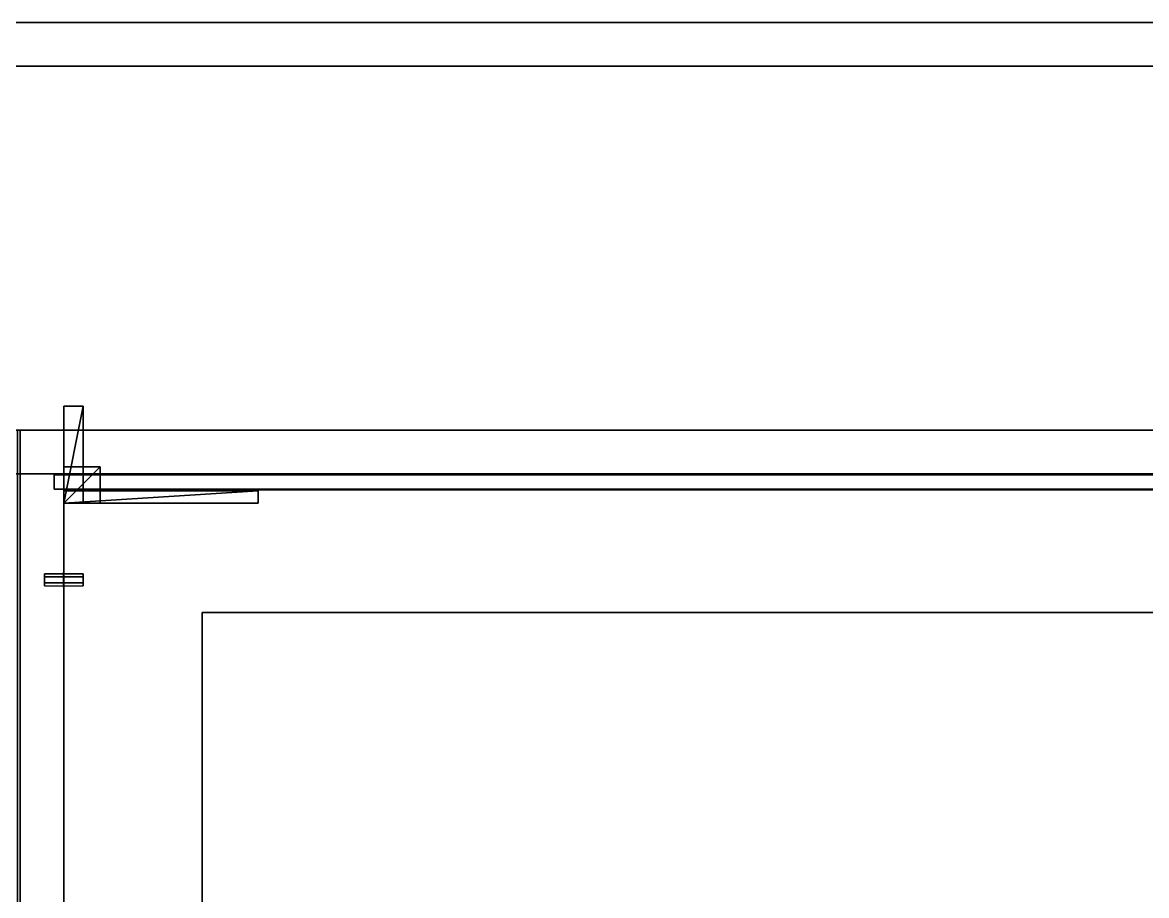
# Model space of a CAD drawing. Extents: x 0 to 7800, y -5130 to 1.
# Drawn here: x 3181.7 to 3644.5, y -395.7 to -36 of the extents above; entities that cross this region are included whole.
import ezdxf

# ---------------------------------------------------------------- set-up
doc = ezdxf.new("R2010")
doc.units = 0
for name, color, linetype in [('LAYER0', 7, 'CONTINUOUS'), ('LAYER11', 2, 'CONTINUOUS'), ('LAYER12', 7, 'CONTINUOUS'), ('LAYER13', 253, 'CONTINUOUS'), ('LAYER133', 7, 'CONTINUOUS'), ('LAYER135', 2, 'CONTINUOUS'), ('LAYER136', 7, 'CONTINUOUS'), ('LAYER137', 253, 'CONTINUOUS'), ('LAYER138', 253, 'CONTINUOUS'), ('LAYER139', 253, 'CONTINUOUS'), ('LAYER14', 253, 'CONTINUOUS'), ('LAYER140', 253, 'CONTINUOUS'), ('LAYER141', 253, 'CONTINUOUS'), ('LAYER142', 253, 'CONTINUOUS'), ('LAYER15', 253, 'CONTINUOUS'), ('LAYER151', 7, 'CONTINUOUS'), ('LAYER152', 7, 'CONTINUOUS'), ('LAYER153', 7, 'CONTINUOUS'), ('LAYER154', 7, 'CONTINUOUS'), ('LAYER155', 7, 'CONTINUOUS'), ('LAYER157', 254, 'CONTINUOUS'), ('LAYER16', 253, 'CONTINUOUS'), ('LAYER160', 7, 'CONTINUOUS'), ('LAYER162', 254, 'CONTINUOUS'), ('LAYER17', 253, 'CONTINUOUS'), ('LAYER18', 253, 'CONTINUOUS'), ('LAYER2', 7, 'CONTINUOUS'), ('LAYER245', 253, 'CONTINUOUS'), ('LAYER246', 253, 'CONTINUOUS'), ('LAYER27', 7, 'CONTINUOUS'), ('LAYER283', 35, 'CONTINUOUS'), ('LAYER284', 7, 'CONTINUOUS'), ('LAYER287', 35, 'CONTINUOUS'), ('LAYER29', 7, 'CONTINUOUS'), ('LAYER4', 2, 'CONTINUOUS'), ('LAYER674', 253, 'CONTINUOUS'), ('LAYER675', 253, 'CONTINUOUS'), ('LAYER676', 253, 'CONTINUOUS'), ('LAYER9', 7, 'CONTINUOUS')]:
    doc.layers.add(name, color=color, linetype=linetype)

msp = doc.modelspace()

# ---------------------------------------------------------------- linework, layer by layer
at = {"layer": 'LAYER0'}
for points, invisible_edges in [([(4030.693, -54.002, -5), (1025.693, -1555.002, -5), (1025.693, -54.002, -5), (4030.693, -54.002, -5)], 1), ([(1025.693, -1555.002, -5), (4030.693, -54.002, -5), (1412.693, -4773.002, -5), (1025.693, -1555.002, -5)], 7), ([(1025.693, -54.002), (4030.693, -54.002, -5), (1025.693, -54.002, -5), (1025.693, -54.002)], 1), ([(4030.693, -54.002, -5), (1025.693, -54.002), (4030.693, -54.002), (4030.693, -54.002, -5)], 1), ([(1025.693, -54.002), (1412.693, -4773.002), (4030.693, -54.002), (1025.693, -54.002)], 3), ([(1412.693, -4773.002, -5), (4030.693, -54.002, -5), (1412.693, -5130.002, -5), (1412.693, -4773.002, -5)], 3), ([(1412.693, -5130.002, -5), (4030.693, -54.002, -5), (2602.693, -4730.002, -5), (1412.693, -5130.002, -5)], 7), ([(4030.693, -54.002), (1412.693, -4773.002), (2602.693, -4730.002), (4030.693, -54.002)], 7), ([(2602.693, -4730.002, -5), (4030.693, -54.002, -5), (4030.693, -289.002, -5), (2602.693, -4730.002, -5)], 5), ([(4030.693, -54.002), (2602.693, -4730.002), (4030.693, -289.002), (4030.693, -54.002)], 3), ([(2602.693, -4730.002, -5), (4030.693, -289.002, -5), (4825.692, -4730.002, -5), (2602.693, -4730.002, -5)], 3), ([(4825.692, -4730.002), (4030.693, -289.002), (2602.693, -4730.002), (4825.692, -4730.002)], 3)]:
    msp.add_3dface(points, dxfattribs=dict(at, invisible_edges=invisible_edges))
at = {"layer": 'LAYER11'}
for points in [[(3278.695, -234, 850.5), (3278.695, -229, 850.5), (3198.695, -234, 850.5), (3278.695, -234, 850.5)], [(3198.695, -234, 850.5), (3278.695, -229, 850.5), (3198.695, -229, 850.5), (3198.695, -234, 850.5)], [(3198.695, -234, 850.5), (3198.695, -229, 850.5), (3198.695, -234, 827.5), (3198.695, -234, 850.5)], [(3198.695, -234, 827.5), (3198.695, -229, 850.5), (3198.695, -229, 827.5), (3198.695, -234, 827.5)], [(3278.695, -234, 827.5), (3198.695, -234, 827.5), (3278.695, -229, 827.5), (3278.695, -234, 827.5)], [(3278.695, -229, 827.5), (3198.695, -234, 827.5), (3198.695, -229, 827.5), (3278.695, -229, 827.5)], [(3278.695, -229, 827.5), (3198.695, -229, 827.5), (3278.695, -229, 850.5), (3278.695, -229, 827.5)], [(3278.695, -229, 850.5), (3198.695, -229, 827.5), (3198.695, -229, 850.5), (3278.695, -229, 850.5)], [(3278.695, -234, 827.5), (3278.695, -229, 827.5), (3278.695, -234, 850.5), (3278.695, -234, 827.5)], [(3278.695, -234, 850.5), (3278.695, -229, 827.5), (3278.695, -229, 850.5), (3278.695, -234, 850.5)], [(3278.695, -234, 850.5), (3198.695, -234, 850.5), (3278.695, -234, 827.5), (3278.695, -234, 850.5)], [(3278.695, -234, 827.5), (3198.695, -234, 850.5), (3198.695, -234, 827.5), (3278.695, -234, 827.5)]]:
    msp.add_3dface(points, dxfattribs=at)
at = {"layer": 'LAYER12', "invisible_edges": 1}
for points in [[(3198.695, -229, 850.5), (3278.695, -234, 850.5), (3278.695, -229, 850.5), (3198.695, -229, 850.5)], [(3278.695, -234, 850.5), (3198.695, -229, 850.5), (3198.695, -234, 850.5), (3278.695, -234, 850.5)], [(3198.695, -234, 827.5), (3278.695, -229, 827.5), (3278.695, -234, 827.5), (3198.695, -234, 827.5)], [(3278.695, -229, 827.5), (3198.695, -234, 827.5), (3198.695, -229, 827.5), (3278.695, -229, 827.5)], [(3198.695, -229, 850.5), (3198.695, -234, 827.5), (3198.695, -234, 850.5), (3198.695, -229, 850.5)], [(3198.695, -234, 827.5), (3198.695, -229, 850.5), (3198.695, -229, 827.5), (3198.695, -234, 827.5)], [(3278.695, -229, 827.5), (3198.695, -229, 850.5), (3278.695, -229, 850.5), (3278.695, -229, 827.5)], [(3198.695, -229, 850.5), (3278.695, -229, 827.5), (3198.695, -229, 827.5), (3198.695, -229, 850.5)], [(3278.695, -229, 827.5), (3278.695, -234, 850.5), (3278.695, -234, 827.5), (3278.695, -229, 827.5)], [(3278.695, -234, 850.5), (3278.695, -229, 827.5), (3278.695, -229, 850.5), (3278.695, -234, 850.5)], [(3198.695, -234, 827.5), (3278.695, -234, 850.5), (3198.695, -234, 850.5), (3198.695, -234, 827.5)], [(3278.695, -234, 850.5), (3198.695, -234, 827.5), (3278.695, -234, 827.5), (3278.695, -234, 850.5)]]:
    msp.add_3dface(points, dxfattribs=at)
at = {"layer": 'LAYER13'}
for points in [[(3213.695, -234, 850.5), (3213.695, -219, 850.5), (3198.695, -234, 850.5), (3213.695, -234, 850.5)], [(3198.695, -234, 850.5), (3213.695, -219, 850.5), (3198.695, -219, 850.5), (3198.695, -234, 850.5)], [(3198.695, -234, 850.5), (3198.695, -219, 850.5), (3198.695, -234, 835.5), (3198.695, -234, 850.5)], [(3198.695, -234, 835.5), (3198.695, -219, 850.5), (3198.695, -219, 835.5), (3198.695, -234, 835.5)], [(3213.695, -234, 835.5), (3198.695, -234, 835.5), (3213.695, -219, 835.5), (3213.695, -234, 835.5)], [(3213.695, -219, 835.5), (3198.695, -234, 835.5), (3198.695, -219, 835.5), (3213.695, -219, 835.5)], [(3213.695, -219, 835.5), (3198.695, -219, 835.5), (3213.695, -219, 850.5), (3213.695, -219, 835.5)], [(3213.695, -219, 850.5), (3198.695, -219, 835.5), (3198.695, -219, 850.5), (3213.695, -219, 850.5)], [(3213.695, -234, 835.5), (3213.695, -219, 835.5), (3213.695, -234, 850.5), (3213.695, -234, 835.5)], [(3213.695, -234, 850.5), (3213.695, -219, 835.5), (3213.695, -219, 850.5), (3213.695, -234, 850.5)], [(3213.695, -234, 850.5), (3198.695, -234, 850.5), (3213.695, -234, 835.5), (3213.695, -234, 850.5)], [(3213.695, -234, 835.5), (3198.695, -234, 850.5), (3198.695, -234, 835.5), (3213.695, -234, 835.5)]]:
    msp.add_3dface(points, dxfattribs=at)
at = {"layer": 'LAYER133', "invisible_edges": 1}
for points in [[(3180.695, -204, 1568), (3198.695, -584, 1568), (3180.695, -584, 1568), (3180.695, -204, 1568)], [(3198.695, -584, 1568), (3180.695, -204, 1568), (3198.695, -204, 1568), (3198.695, -584, 1568)], [(3198.695, -204, 2380), (3180.695, -584, 2380), (3198.695, -584, 2380), (3198.695, -204, 2380)], [(3180.695, -584, 2380), (3198.695, -204, 2380), (3180.695, -204, 2380), (3180.695, -584, 2380)], [(3180.695, -204, 1568), (3198.695, -204, 2380), (3198.695, -204, 1568), (3180.695, -204, 1568)], [(3198.695, -204, 2380), (3180.695, -204, 1568), (3180.695, -204, 2380), (3198.695, -204, 2380)], [(3198.695, -204, 2380), (3198.695, -584, 1568), (3198.695, -204, 1568), (3198.695, -204, 2380)], [(3198.695, -584, 1568), (3198.695, -204, 2380), (3198.695, -584, 2380), (3198.695, -584, 1568)]]:
    msp.add_3dface(points, dxfattribs=at)
at = {"layer": 'LAYER135'}
for points in [[(3278.695, -234, 2349.5), (3278.695, -229, 2349.5), (3198.695, -234, 2349.5), (3278.695, -234, 2349.5)], [(3198.695, -234, 2349.5), (3278.695, -229, 2349.5), (3198.695, -229, 2349.5), (3198.695, -234, 2349.5)], [(3198.695, -234, 2349.5), (3198.695, -229, 2349.5), (3198.695, -234, 2326.5), (3198.695, -234, 2349.5)], [(3198.695, -234, 2326.5), (3198.695, -229, 2349.5), (3198.695, -229, 2326.5), (3198.695, -234, 2326.5)], [(3278.695, -234, 2326.5), (3198.695, -234, 2326.5), (3278.695, -229, 2326.5), (3278.695, -234, 2326.5)], [(3278.695, -229, 2326.5), (3198.695, -234, 2326.5), (3198.695, -229, 2326.5), (3278.695, -229, 2326.5)], [(3278.695, -229, 2326.5), (3198.695, -229, 2326.5), (3278.695, -229, 2349.5), (3278.695, -229, 2326.5)], [(3278.695, -229, 2349.5), (3198.695, -229, 2326.5), (3198.695, -229, 2349.5), (3278.695, -229, 2349.5)], [(3278.695, -234, 2326.5), (3278.695, -229, 2326.5), (3278.695, -234, 2349.5), (3278.695, -234, 2326.5)], [(3278.695, -234, 2349.5), (3278.695, -229, 2326.5), (3278.695, -229, 2349.5), (3278.695, -234, 2349.5)], [(3278.695, -234, 2349.5), (3198.695, -234, 2349.5), (3278.695, -234, 2326.5), (3278.695, -234, 2349.5)], [(3278.695, -234, 2326.5), (3198.695, -234, 2349.5), (3198.695, -234, 2326.5), (3278.695, -234, 2326.5)]]:
    msp.add_3dface(points, dxfattribs=at)
at = {"layer": 'LAYER136', "invisible_edges": 1}
for points in [[(3198.695, -229, 2349.5), (3278.695, -234, 2349.5), (3278.695, -229, 2349.5), (3198.695, -229, 2349.5)], [(3278.695, -234, 2349.5), (3198.695, -229, 2349.5), (3198.695, -234, 2349.5), (3278.695, -234, 2349.5)], [(3198.695, -234, 2326.5), (3278.695, -229, 2326.5), (3278.695, -234, 2326.5), (3198.695, -234, 2326.5)], [(3278.695, -229, 2326.5), (3198.695, -234, 2326.5), (3198.695, -229, 2326.5), (3278.695, -229, 2326.5)], [(3198.695, -229, 2349.5), (3198.695, -234, 2326.5), (3198.695, -234, 2349.5), (3198.695, -229, 2349.5)], [(3198.695, -234, 2326.5), (3198.695, -229, 2349.5), (3198.695, -229, 2326.5), (3198.695, -234, 2326.5)], [(3278.695, -229, 2326.5), (3198.695, -229, 2349.5), (3278.695, -229, 2349.5), (3278.695, -229, 2326.5)], [(3198.695, -229, 2349.5), (3278.695, -229, 2326.5), (3198.695, -229, 2326.5), (3198.695, -229, 2349.5)], [(3278.695, -229, 2326.5), (3278.695, -234, 2349.5), (3278.695, -234, 2326.5), (3278.695, -229, 2326.5)], [(3278.695, -234, 2349.5), (3278.695, -229, 2326.5), (3278.695, -229, 2349.5), (3278.695, -234, 2349.5)], [(3198.695, -234, 2326.5), (3278.695, -234, 2349.5), (3198.695, -234, 2349.5), (3198.695, -234, 2326.5)], [(3278.695, -234, 2349.5), (3198.695, -234, 2326.5), (3278.695, -234, 2326.5), (3278.695, -234, 2349.5)]]:
    msp.add_3dface(points, dxfattribs=at)
at = {"layer": 'LAYER137'}
for points in [[(3213.695, -234, 2349.5), (3213.695, -219, 2349.5), (3198.695, -234, 2349.5), (3213.695, -234, 2349.5)], [(3198.695, -234, 2349.5), (3213.695, -219, 2349.5), (3198.695, -219, 2349.5), (3198.695, -234, 2349.5)], [(3198.695, -234, 2349.5), (3198.695, -219, 2349.5), (3198.695, -234, 2334.5), (3198.695, -234, 2349.5)], [(3198.695, -234, 2334.5), (3198.695, -219, 2349.5), (3198.695, -219, 2334.5), (3198.695, -234, 2334.5)], [(3213.695, -234, 2334.5), (3198.695, -234, 2334.5), (3213.695, -219, 2334.5), (3213.695, -234, 2334.5)], [(3213.695, -219, 2334.5), (3198.695, -234, 2334.5), (3198.695, -219, 2334.5), (3213.695, -219, 2334.5)], [(3213.695, -219, 2334.5), (3198.695, -219, 2334.5), (3213.695, -219, 2349.5), (3213.695, -219, 2334.5)], [(3213.695, -219, 2349.5), (3198.695, -219, 2334.5), (3198.695, -219, 2349.5), (3213.695, -219, 2349.5)], [(3213.695, -234, 2334.5), (3213.695, -219, 2334.5), (3213.695, -234, 2349.5), (3213.695, -234, 2334.5)], [(3213.695, -234, 2349.5), (3213.695, -219, 2334.5), (3213.695, -219, 2349.5), (3213.695, -234, 2349.5)], [(3213.695, -234, 2349.5), (3198.695, -234, 2349.5), (3213.695, -234, 2334.5), (3213.695, -234, 2349.5)], [(3213.695, -234, 2334.5), (3198.695, -234, 2349.5), (3198.695, -234, 2334.5), (3213.695, -234, 2334.5)]]:
    msp.add_3dface(points, dxfattribs=at)
at = {"layer": 'LAYER138'}
for points in [[(3213.695, -234, 2349.5), (3213.695, -219, 2349.5), (3198.695, -234, 2349.5), (3213.695, -234, 2349.5)], [(3198.695, -234, 2349.5), (3213.695, -219, 2349.5), (3198.695, -219, 2349.5), (3198.695, -234, 2349.5)], [(3198.695, -234, 2349.5), (3198.695, -219, 2349.5), (3198.695, -234, 2334.5), (3198.695, -234, 2349.5)], [(3198.695, -234, 2334.5), (3198.695, -219, 2349.5), (3198.695, -219, 2334.5), (3198.695, -234, 2334.5)], [(3213.695, -234, 2334.5), (3198.695, -234, 2334.5), (3213.695, -219, 2334.5), (3213.695, -234, 2334.5)], [(3213.695, -219, 2334.5), (3198.695, -234, 2334.5), (3198.695, -219, 2334.5), (3213.695, -219, 2334.5)], [(3213.695, -219, 2334.5), (3198.695, -219, 2334.5), (3213.695, -219, 2349.5), (3213.695, -219, 2334.5)], [(3213.695, -219, 2349.5), (3198.695, -219, 2334.5), (3198.695, -219, 2349.5), (3213.695, -219, 2349.5)], [(3213.695, -234, 2334.5), (3213.695, -219, 2334.5), (3213.695, -234, 2349.5), (3213.695, -234, 2334.5)], [(3213.695, -234, 2349.5), (3213.695, -219, 2334.5), (3213.695, -219, 2349.5), (3213.695, -234, 2349.5)], [(3213.695, -234, 2349.5), (3198.695, -234, 2349.5), (3213.695, -234, 2334.5), (3213.695, -234, 2349.5)], [(3213.695, -234, 2334.5), (3198.695, -234, 2349.5), (3198.695, -234, 2334.5), (3213.695, -234, 2334.5)]]:
    msp.add_3dface(points, dxfattribs=at)
at = {"layer": 'LAYER139'}
for points in [[(3213.695, -234, 2349.5), (3213.695, -219, 2349.5), (3198.695, -234, 2349.5), (3213.695, -234, 2349.5)], [(3198.695, -234, 2349.5), (3213.695, -219, 2349.5), (3198.695, -219, 2349.5), (3198.695, -234, 2349.5)], [(3198.695, -234, 2349.5), (3198.695, -219, 2349.5), (3198.695, -234, 2334.5), (3198.695, -234, 2349.5)], [(3198.695, -234, 2334.5), (3198.695, -219, 2349.5), (3198.695, -219, 2334.5), (3198.695, -234, 2334.5)], [(3213.695, -234, 2334.5), (3198.695, -234, 2334.5), (3213.695, -219, 2334.5), (3213.695, -234, 2334.5)], [(3213.695, -219, 2334.5), (3198.695, -234, 2334.5), (3198.695, -219, 2334.5), (3213.695, -219, 2334.5)], [(3213.695, -219, 2334.5), (3198.695, -219, 2334.5), (3213.695, -219, 2349.5), (3213.695, -219, 2334.5)], [(3213.695, -219, 2349.5), (3198.695, -219, 2334.5), (3198.695, -219, 2349.5), (3213.695, -219, 2349.5)], [(3213.695, -234, 2334.5), (3213.695, -219, 2334.5), (3213.695, -234, 2349.5), (3213.695, -234, 2334.5)], [(3213.695, -234, 2349.5), (3213.695, -219, 2334.5), (3213.695, -219, 2349.5), (3213.695, -234, 2349.5)], [(3213.695, -234, 2349.5), (3198.695, -234, 2349.5), (3213.695, -234, 2334.5), (3213.695, -234, 2349.5)], [(3213.695, -234, 2334.5), (3198.695, -234, 2349.5), (3198.695, -234, 2334.5), (3213.695, -234, 2334.5)]]:
    msp.add_3dface(points, dxfattribs=at)
at = {"layer": 'LAYER14'}
for points in [[(3213.695, -234, 850.5), (3213.695, -219, 850.5), (3198.695, -234, 850.5), (3213.695, -234, 850.5)], [(3198.695, -234, 850.5), (3213.695, -219, 850.5), (3198.695, -219, 850.5), (3198.695, -234, 850.5)], [(3198.695, -234, 850.5), (3198.695, -219, 850.5), (3198.695, -234, 835.5), (3198.695, -234, 850.5)], [(3198.695, -234, 835.5), (3198.695, -219, 850.5), (3198.695, -219, 835.5), (3198.695, -234, 835.5)], [(3213.695, -234, 835.5), (3198.695, -234, 835.5), (3213.695, -219, 835.5), (3213.695, -234, 835.5)], [(3213.695, -219, 835.5), (3198.695, -234, 835.5), (3198.695, -219, 835.5), (3213.695, -219, 835.5)], [(3213.695, -219, 835.5), (3198.695, -219, 835.5), (3213.695, -219, 850.5), (3213.695, -219, 835.5)], [(3213.695, -219, 850.5), (3198.695, -219, 835.5), (3198.695, -219, 850.5), (3213.695, -219, 850.5)], [(3213.695, -234, 835.5), (3213.695, -219, 835.5), (3213.695, -234, 850.5), (3213.695, -234, 835.5)], [(3213.695, -234, 850.5), (3213.695, -219, 835.5), (3213.695, -219, 850.5), (3213.695, -234, 850.5)], [(3213.695, -234, 850.5), (3198.695, -234, 850.5), (3213.695, -234, 835.5), (3213.695, -234, 850.5)], [(3213.695, -234, 835.5), (3198.695, -234, 850.5), (3198.695, -234, 835.5), (3213.695, -234, 835.5)]]:
    msp.add_3dface(points, dxfattribs=at)
at = {"layer": 'LAYER140'}
for points in [[(3213.695, -234, 2349.5), (3213.695, -219, 2349.5), (3198.695, -234, 2349.5), (3213.695, -234, 2349.5)], [(3198.695, -234, 2349.5), (3213.695, -219, 2349.5), (3198.695, -219, 2349.5), (3198.695, -234, 2349.5)], [(3198.695, -234, 2349.5), (3198.695, -219, 2349.5), (3198.695, -234, 2334.5), (3198.695, -234, 2349.5)], [(3198.695, -234, 2334.5), (3198.695, -219, 2349.5), (3198.695, -219, 2334.5), (3198.695, -234, 2334.5)], [(3213.695, -234, 2334.5), (3198.695, -234, 2334.5), (3213.695, -219, 2334.5), (3213.695, -234, 2334.5)], [(3213.695, -219, 2334.5), (3198.695, -234, 2334.5), (3198.695, -219, 2334.5), (3213.695, -219, 2334.5)], [(3213.695, -219, 2334.5), (3198.695, -219, 2334.5), (3213.695, -219, 2349.5), (3213.695, -219, 2334.5)], [(3213.695, -219, 2349.5), (3198.695, -219, 2334.5), (3198.695, -219, 2349.5), (3213.695, -219, 2349.5)], [(3213.695, -234, 2334.5), (3213.695, -219, 2334.5), (3213.695, -234, 2349.5), (3213.695, -234, 2334.5)], [(3213.695, -234, 2349.5), (3213.695, -219, 2334.5), (3213.695, -219, 2349.5), (3213.695, -234, 2349.5)], [(3213.695, -234, 2349.5), (3198.695, -234, 2349.5), (3213.695, -234, 2334.5), (3213.695, -234, 2349.5)], [(3213.695, -234, 2334.5), (3198.695, -234, 2349.5), (3198.695, -234, 2334.5), (3213.695, -234, 2334.5)]]:
    msp.add_3dface(points, dxfattribs=at)
at = {"layer": 'LAYER141'}
for points in [[(3206.695, -234, 2349.5), (3206.695, -194, 2349.5), (3198.695, -234, 2349.5), (3206.695, -234, 2349.5)], [(3198.695, -234, 2349.5), (3206.695, -194, 2349.5), (3198.695, -194, 2349.5), (3198.695, -234, 2349.5)], [(3198.695, -234, 2349.5), (3198.695, -194, 2349.5), (3198.695, -234, 2341.5), (3198.695, -234, 2349.5)], [(3198.695, -234, 2341.5), (3198.695, -194, 2349.5), (3198.695, -194, 2341.5), (3198.695, -234, 2341.5)], [(3206.695, -234, 2341.5), (3198.695, -234, 2341.5), (3206.695, -194, 2341.5), (3206.695, -234, 2341.5)], [(3206.695, -194, 2341.5), (3198.695, -234, 2341.5), (3198.695, -194, 2341.5), (3206.695, -194, 2341.5)], [(3206.695, -194, 2341.5), (3198.695, -194, 2341.5), (3206.695, -194, 2349.5), (3206.695, -194, 2341.5)], [(3206.695, -194, 2349.5), (3198.695, -194, 2341.5), (3198.695, -194, 2349.5), (3206.695, -194, 2349.5)], [(3206.695, -234, 2341.5), (3206.695, -194, 2341.5), (3206.695, -234, 2349.5), (3206.695, -234, 2341.5)], [(3206.695, -234, 2349.5), (3206.695, -194, 2341.5), (3206.695, -194, 2349.5), (3206.695, -234, 2349.5)], [(3206.695, -234, 2349.5), (3198.695, -234, 2349.5), (3206.695, -234, 2341.5), (3206.695, -234, 2349.5)], [(3206.695, -234, 2341.5), (3198.695, -234, 2349.5), (3198.695, -234, 2341.5), (3206.695, -234, 2341.5)]]:
    msp.add_3dface(points, dxfattribs=at)
at = {"layer": 'LAYER142'}
for points in [[(3278.695, -234, 2349.5), (3278.695, -229, 2349.5), (3198.695, -234, 2349.5), (3278.695, -234, 2349.5)], [(3198.695, -234, 2349.5), (3278.695, -229, 2349.5), (3198.695, -229, 2349.5), (3198.695, -234, 2349.5)], [(3198.695, -234, 2349.5), (3198.695, -229, 2349.5), (3198.695, -234, 2333.5), (3198.695, -234, 2349.5)], [(3198.695, -234, 2333.5), (3198.695, -229, 2349.5), (3198.695, -229, 2333.5), (3198.695, -234, 2333.5)], [(3278.695, -234, 2333.5), (3198.695, -234, 2333.5), (3278.695, -229, 2333.5), (3278.695, -234, 2333.5)], [(3278.695, -229, 2333.5), (3198.695, -234, 2333.5), (3198.695, -229, 2333.5), (3278.695, -229, 2333.5)], [(3278.695, -229, 2333.5), (3198.695, -229, 2333.5), (3278.695, -229, 2349.5), (3278.695, -229, 2333.5)], [(3278.695, -229, 2349.5), (3198.695, -229, 2333.5), (3198.695, -229, 2349.5), (3278.695, -229, 2349.5)], [(3278.695, -234, 2333.5), (3278.695, -229, 2333.5), (3278.695, -234, 2349.5), (3278.695, -234, 2333.5)], [(3278.695, -234, 2349.5), (3278.695, -229, 2333.5), (3278.695, -229, 2349.5), (3278.695, -234, 2349.5)], [(3278.695, -234, 2349.5), (3198.695, -234, 2349.5), (3278.695, -234, 2333.5), (3278.695, -234, 2349.5)], [(3278.695, -234, 2333.5), (3198.695, -234, 2349.5), (3198.695, -234, 2333.5), (3278.695, -234, 2333.5)]]:
    msp.add_3dface(points, dxfattribs=at)
at = {"layer": 'LAYER15'}
for points in [[(3213.695, -234, 850.5), (3213.695, -219, 850.5), (3198.695, -234, 850.5), (3213.695, -234, 850.5)], [(3198.695, -234, 850.5), (3213.695, -219, 850.5), (3198.695, -219, 850.5), (3198.695, -234, 850.5)], [(3198.695, -234, 850.5), (3198.695, -219, 850.5), (3198.695, -234, 835.5), (3198.695, -234, 850.5)], [(3198.695, -234, 835.5), (3198.695, -219, 850.5), (3198.695, -219, 835.5), (3198.695, -234, 835.5)], [(3213.695, -234, 835.5), (3198.695, -234, 835.5), (3213.695, -219, 835.5), (3213.695, -234, 835.5)], [(3213.695, -219, 835.5), (3198.695, -234, 835.5), (3198.695, -219, 835.5), (3213.695, -219, 835.5)], [(3213.695, -219, 835.5), (3198.695, -219, 835.5), (3213.695, -219, 850.5), (3213.695, -219, 835.5)], [(3213.695, -219, 850.5), (3198.695, -219, 835.5), (3198.695, -219, 850.5), (3213.695, -219, 850.5)], [(3213.695, -234, 835.5), (3213.695, -219, 835.5), (3213.695, -234, 850.5), (3213.695, -234, 835.5)], [(3213.695, -234, 850.5), (3213.695, -219, 835.5), (3213.695, -219, 850.5), (3213.695, -234, 850.5)], [(3213.695, -234, 850.5), (3198.695, -234, 850.5), (3213.695, -234, 835.5), (3213.695, -234, 850.5)], [(3213.695, -234, 835.5), (3198.695, -234, 850.5), (3198.695, -234, 835.5), (3213.695, -234, 835.5)]]:
    msp.add_3dface(points, dxfattribs=at)
at = {"layer": 'LAYER151', "invisible_edges": 1}
for points in [[(3862.695, -204, 1569), (3198.695, -584, 1569), (3198.695, -204, 1569), (3862.695, -204, 1569)], [(3198.695, -584, 1569), (3862.695, -204, 1569), (3862.695, -584, 1569), (3198.695, -584, 1569)], [(3198.695, -204, 1587), (3198.695, -584, 1569), (3198.695, -584, 1587), (3198.695, -204, 1587)], [(3198.695, -584, 1569), (3198.695, -204, 1587), (3198.695, -204, 1569), (3198.695, -584, 1569)], [(3198.695, -204, 1587), (3862.695, -204, 1569), (3198.695, -204, 1569), (3198.695, -204, 1587)], [(3862.695, -204, 1569), (3198.695, -204, 1587), (3862.695, -204, 1587), (3862.695, -204, 1569)], [(3862.695, -584, 1587), (3198.695, -204, 1587), (3198.695, -584, 1587), (3862.695, -584, 1587)], [(3198.695, -204, 1587), (3862.695, -584, 1587), (3862.695, -204, 1587), (3198.695, -204, 1587)]]:
    msp.add_3dface(points, dxfattribs=at)
at = {"layer": 'LAYER152', "invisible_edges": 1}
for points in [[(3198.695, -204, 2379), (3862.695, -584, 2379), (3862.695, -204, 2379), (3198.695, -204, 2379)], [(3862.695, -584, 2379), (3198.695, -204, 2379), (3198.695, -584, 2379), (3862.695, -584, 2379)], [(3198.695, -204, 2379), (3198.695, -584, 2361), (3198.695, -584, 2379), (3198.695, -204, 2379)], [(3198.695, -584, 2361), (3198.695, -204, 2379), (3198.695, -204, 2361), (3198.695, -584, 2361)], [(3862.695, -204, 2361), (3198.695, -204, 2379), (3862.695, -204, 2379), (3862.695, -204, 2361)], [(3198.695, -204, 2379), (3862.695, -204, 2361), (3198.695, -204, 2361), (3198.695, -204, 2379)], [(3198.695, -584, 2361), (3862.695, -204, 2361), (3862.695, -584, 2361), (3198.695, -584, 2361)], [(3862.695, -204, 2361), (3198.695, -584, 2361), (3198.695, -204, 2361), (3862.695, -204, 2361)]]:
    msp.add_3dface(points, dxfattribs=at)
at = {"layer": 'LAYER153', "invisible_edges": 1}
for points in [[(3194.695, -222.3, 1583), (3866.695, -228.3, 1583), (3194.695, -228.3, 1583), (3194.695, -222.3, 1583)], [(3866.695, -228.3, 1583), (3194.695, -222.3, 1583), (3866.695, -222.3, 1583), (3866.695, -228.3, 1583)], [(3194.695, -228.3, 2365), (3194.695, -222.3, 1583), (3194.695, -228.3, 1583), (3194.695, -228.3, 2365)], [(3194.695, -222.3, 1583), (3194.695, -228.3, 2365), (3194.695, -222.3, 2365), (3194.695, -222.3, 1583)], [(3866.695, -222.3, 2365), (3194.695, -228.3, 2365), (3866.695, -228.3, 2365), (3866.695, -222.3, 2365)], [(3194.695, -228.3, 2365), (3866.695, -222.3, 2365), (3194.695, -222.3, 2365), (3194.695, -228.3, 2365)], [(3194.695, -222.3, 1583), (3866.695, -222.3, 2365), (3866.695, -222.3, 1583), (3194.695, -222.3, 1583)], [(3866.695, -222.3, 2365), (3194.695, -222.3, 1583), (3194.695, -222.3, 2365), (3866.695, -222.3, 2365)], [(3194.695, -228.3, 2365), (3866.695, -228.3, 1583), (3866.695, -228.3, 2365), (3194.695, -228.3, 2365)], [(3866.695, -228.3, 1583), (3194.695, -228.3, 2365), (3194.695, -228.3, 1583), (3866.695, -228.3, 1583)]]:
    msp.add_3dface(points, dxfattribs=at)
at = {"layer": 'LAYER154', "invisible_edges": 1}
for points in [[(3862.695, -204, 2361), (3198.695, -204, 2241), (3198.695, -204, 2361), (3862.695, -204, 2361)], [(3198.695, -204, 2241), (3862.695, -204, 2361), (3862.695, -204, 2241), (3198.695, -204, 2241)], [(3198.695, -222, 2361), (3198.695, -204, 2241), (3198.695, -222, 2241), (3198.695, -222, 2361)], [(3198.695, -204, 2241), (3198.695, -222, 2361), (3198.695, -204, 2361), (3198.695, -204, 2241)], [(3862.695, -222, 2241), (3198.695, -204, 2241), (3862.695, -204, 2241), (3862.695, -222, 2241)], [(3198.695, -204, 2241), (3862.695, -222, 2241), (3198.695, -222, 2241), (3198.695, -204, 2241)], [(3198.695, -222, 2361), (3862.695, -204, 2361), (3198.695, -204, 2361), (3198.695, -222, 2361)], [(3862.695, -204, 2361), (3198.695, -222, 2361), (3862.695, -222, 2361), (3862.695, -204, 2361)], [(3862.695, -222, 2241), (3198.695, -222, 2361), (3198.695, -222, 2241), (3862.695, -222, 2241)], [(3198.695, -222, 2361), (3862.695, -222, 2241), (3862.695, -222, 2361), (3198.695, -222, 2361)]]:
    msp.add_3dface(points, dxfattribs=at)
at = {"layer": 'LAYER155', "invisible_edges": 1}
for points in [[(3862.695, -228.6, 1784.326), (3198.695, -564, 1784.326), (3198.695, -228.6, 1784.326), (3862.695, -228.6, 1784.326)], [(3198.695, -564, 1784.326), (3862.695, -228.6, 1784.326), (3862.695, -564, 1784.326), (3198.695, -564, 1784.326)], [(3198.695, -228.6, 1802.326), (3198.695, -564, 1784.326), (3198.695, -564, 1802.326), (3198.695, -228.6, 1802.326)], [(3198.695, -564, 1784.326), (3198.695, -228.6, 1802.326), (3198.695, -228.6, 1784.326), (3198.695, -564, 1784.326)], [(3198.695, -228.6, 1802.326), (3862.695, -228.6, 1784.326), (3198.695, -228.6, 1784.326), (3198.695, -228.6, 1802.326)], [(3862.695, -228.6, 1784.326), (3198.695, -228.6, 1802.326), (3862.695, -228.6, 1802.326), (3862.695, -228.6, 1784.326)], [(3862.695, -564, 1802.326), (3198.695, -228.6, 1802.326), (3198.695, -564, 1802.326), (3862.695, -564, 1802.326)], [(3198.695, -228.6, 1802.326), (3862.695, -564, 1802.326), (3862.695, -228.6, 1802.326), (3198.695, -228.6, 1802.326)]]:
    msp.add_3dface(points, dxfattribs=at)
at = {"layer": 'LAYER157'}
for points in [[(3190.695, -268.1, 1781.826), (3190.695, -263.1, 1781.826), (3190.695, -264.35, 1783.991), (3190.695, -266.85, 1783.991)], [(3190.695, -268.1, 1781.826), (3190.695, -266.85, 1779.661), (3190.695, -264.35, 1779.661), (3190.695, -263.1, 1781.826)], [(3198.645, -262.6, 1781.826), (3198.645, -268.6, 1781.826), (3198.645, -267.1, 1784.424), (3198.645, -264.1, 1784.424)], [(3198.645, -262.6, 1781.826), (3198.645, -268.6, 1781.826), (3198.645, -267.1, 1779.228), (3198.645, -264.1, 1779.228)], [(3198.745, -262.6, 1781.826), (3198.745, -268.6, 1781.826), (3198.745, -267.1, 1784.424), (3198.745, -264.1, 1784.424)], [(3198.745, -262.6, 1781.826), (3198.745, -268.6, 1781.826), (3198.745, -267.1, 1779.228), (3198.745, -264.1, 1779.228)], [(3206.695, -268.1, 1781.826), (3206.695, -263.1, 1781.826), (3206.695, -264.35, 1783.991), (3206.695, -266.85, 1783.991)], [(3206.695, -268.1, 1781.826), (3206.695, -266.85, 1779.661), (3206.695, -264.35, 1779.661), (3206.695, -263.1, 1781.826)]]:
    msp.add_3dface(points, dxfattribs=at)
at = {"layer": 'LAYER16'}
for points in [[(3213.695, -234, 850.5), (3213.695, -219, 850.5), (3198.695, -234, 850.5), (3213.695, -234, 850.5)], [(3198.695, -234, 850.5), (3213.695, -219, 850.5), (3198.695, -219, 850.5), (3198.695, -234, 850.5)], [(3198.695, -234, 850.5), (3198.695, -219, 850.5), (3198.695, -234, 835.5), (3198.695, -234, 850.5)], [(3198.695, -234, 835.5), (3198.695, -219, 850.5), (3198.695, -219, 835.5), (3198.695, -234, 835.5)], [(3213.695, -234, 835.5), (3198.695, -234, 835.5), (3213.695, -219, 835.5), (3213.695, -234, 835.5)], [(3213.695, -219, 835.5), (3198.695, -234, 835.5), (3198.695, -219, 835.5), (3213.695, -219, 835.5)], [(3213.695, -219, 835.5), (3198.695, -219, 835.5), (3213.695, -219, 850.5), (3213.695, -219, 835.5)], [(3213.695, -219, 850.5), (3198.695, -219, 835.5), (3198.695, -219, 850.5), (3213.695, -219, 850.5)], [(3213.695, -234, 835.5), (3213.695, -219, 835.5), (3213.695, -234, 850.5), (3213.695, -234, 835.5)], [(3213.695, -234, 850.5), (3213.695, -219, 835.5), (3213.695, -219, 850.5), (3213.695, -234, 850.5)], [(3213.695, -234, 850.5), (3198.695, -234, 850.5), (3213.695, -234, 835.5), (3213.695, -234, 850.5)], [(3213.695, -234, 835.5), (3198.695, -234, 850.5), (3198.695, -234, 835.5), (3213.695, -234, 835.5)]]:
    msp.add_3dface(points, dxfattribs=at)
at = {"layer": 'LAYER160', "invisible_edges": 1}
for points in [[(3862.695, -228.6, 2072.663), (3198.695, -564, 2072.663), (3198.695, -228.6, 2072.663), (3862.695, -228.6, 2072.663)], [(3198.695, -564, 2072.663), (3862.695, -228.6, 2072.663), (3862.695, -564, 2072.663), (3198.695, -564, 2072.663)], [(3198.695, -228.6, 2090.663), (3198.695, -564, 2072.663), (3198.695, -564, 2090.663), (3198.695, -228.6, 2090.663)], [(3198.695, -564, 2072.663), (3198.695, -228.6, 2090.663), (3198.695, -228.6, 2072.663), (3198.695, -564, 2072.663)], [(3198.695, -228.6, 2090.663), (3862.695, -228.6, 2072.663), (3198.695, -228.6, 2072.663), (3198.695, -228.6, 2090.663)], [(3862.695, -228.6, 2072.663), (3198.695, -228.6, 2090.663), (3862.695, -228.6, 2090.663), (3862.695, -228.6, 2072.663)], [(3862.695, -564, 2090.663), (3198.695, -228.6, 2090.663), (3198.695, -564, 2090.663), (3862.695, -564, 2090.663)], [(3198.695, -228.6, 2090.663), (3862.695, -564, 2090.663), (3862.695, -228.6, 2090.663), (3198.695, -228.6, 2090.663)]]:
    msp.add_3dface(points, dxfattribs=at)
at = {"layer": 'LAYER162'}
for points in [[(3190.695, -268.1, 2070.163), (3190.695, -263.1, 2070.163), (3190.695, -264.35, 2072.328), (3190.695, -266.85, 2072.328)], [(3190.695, -268.1, 2070.163), (3190.695, -266.85, 2067.998), (3190.695, -264.35, 2067.998), (3190.695, -263.1, 2070.163)], [(3198.645, -262.6, 2070.163), (3198.645, -268.6, 2070.163), (3198.645, -267.1, 2072.761), (3198.645, -264.1, 2072.761)], [(3198.645, -262.6, 2070.163), (3198.645, -268.6, 2070.163), (3198.645, -267.1, 2067.565), (3198.645, -264.1, 2067.565)], [(3198.745, -262.6, 2070.163), (3198.745, -268.6, 2070.163), (3198.745, -267.1, 2072.761), (3198.745, -264.1, 2072.761)], [(3198.745, -262.6, 2070.163), (3198.745, -268.6, 2070.163), (3198.745, -267.1, 2067.565), (3198.745, -264.1, 2067.565)], [(3206.695, -268.1, 2070.163), (3206.695, -263.1, 2070.163), (3206.695, -264.35, 2072.328), (3206.695, -266.85, 2072.328)], [(3206.695, -268.1, 2070.163), (3206.695, -266.85, 2067.998), (3206.695, -264.35, 2067.998), (3206.695, -263.1, 2070.163)]]:
    msp.add_3dface(points, dxfattribs=at)
at = {"layer": 'LAYER17'}
for points in [[(3206.695, -234, 850.5), (3206.695, -194, 850.5), (3198.695, -234, 850.5), (3206.695, -234, 850.5)], [(3198.695, -234, 850.5), (3206.695, -194, 850.5), (3198.695, -194, 850.5), (3198.695, -234, 850.5)], [(3198.695, -234, 850.5), (3198.695, -194, 850.5), (3198.695, -234, 842.5), (3198.695, -234, 850.5)], [(3198.695, -234, 842.5), (3198.695, -194, 850.5), (3198.695, -194, 842.5), (3198.695, -234, 842.5)], [(3206.695, -234, 842.5), (3198.695, -234, 842.5), (3206.695, -194, 842.5), (3206.695, -234, 842.5)], [(3206.695, -194, 842.5), (3198.695, -234, 842.5), (3198.695, -194, 842.5), (3206.695, -194, 842.5)], [(3206.695, -194, 842.5), (3198.695, -194, 842.5), (3206.695, -194, 850.5), (3206.695, -194, 842.5)], [(3206.695, -194, 850.5), (3198.695, -194, 842.5), (3198.695, -194, 850.5), (3206.695, -194, 850.5)], [(3206.695, -234, 842.5), (3206.695, -194, 842.5), (3206.695, -234, 850.5), (3206.695, -234, 842.5)], [(3206.695, -234, 850.5), (3206.695, -194, 842.5), (3206.695, -194, 850.5), (3206.695, -234, 850.5)], [(3206.695, -234, 850.5), (3198.695, -234, 850.5), (3206.695, -234, 842.5), (3206.695, -234, 850.5)], [(3206.695, -234, 842.5), (3198.695, -234, 850.5), (3198.695, -234, 842.5), (3206.695, -234, 842.5)]]:
    msp.add_3dface(points, dxfattribs=at)
at = {"layer": 'LAYER18'}
for points in [[(3278.695, -234, 850.5), (3278.695, -229, 850.5), (3198.695, -234, 850.5), (3278.695, -234, 850.5)], [(3198.695, -234, 850.5), (3278.695, -229, 850.5), (3198.695, -229, 850.5), (3198.695, -234, 850.5)], [(3198.695, -234, 850.5), (3198.695, -229, 850.5), (3198.695, -234, 834.5), (3198.695, -234, 850.5)], [(3198.695, -234, 834.5), (3198.695, -229, 850.5), (3198.695, -229, 834.5), (3198.695, -234, 834.5)], [(3278.695, -234, 834.5), (3198.695, -234, 834.5), (3278.695, -229, 834.5), (3278.695, -234, 834.5)], [(3278.695, -229, 834.5), (3198.695, -234, 834.5), (3198.695, -229, 834.5), (3278.695, -229, 834.5)], [(3278.695, -229, 834.5), (3198.695, -229, 834.5), (3278.695, -229, 850.5), (3278.695, -229, 834.5)], [(3278.695, -229, 850.5), (3198.695, -229, 834.5), (3198.695, -229, 850.5), (3278.695, -229, 850.5)], [(3278.695, -234, 834.5), (3278.695, -229, 834.5), (3278.695, -234, 850.5), (3278.695, -234, 834.5)], [(3278.695, -234, 850.5), (3278.695, -229, 834.5), (3278.695, -229, 850.5), (3278.695, -234, 850.5)], [(3278.695, -234, 850.5), (3198.695, -234, 850.5), (3278.695, -234, 834.5), (3278.695, -234, 850.5)], [(3278.695, -234, 834.5), (3198.695, -234, 850.5), (3198.695, -234, 834.5), (3278.695, -234, 834.5)]]:
    msp.add_3dface(points, dxfattribs=at)
at = {"layer": 'LAYER2'}
for points, invisible_edges in [([(1175.693, -204.002), (1025.693, -54.002), (4030.693, -54.002), (1175.693, -204.002)], 5), ([(1025.693, -54.002, 2657), (4030.693, -54.002), (1025.693, -54.002), (1025.693, -54.002, 2657)], 1), ([(4030.693, -54.002), (1025.693, -54.002, 2657), (4030.693, -54.002, 2657), (4030.693, -54.002)], 1), ([(1175.693, -204.002), (4030.693, -54.002), (3880.693, -204.002), (1175.693, -204.002)], 3), ([(1175.693, -204.002, 2657), (3580.703, -204.002, 1910), (3880.693, -204.002, 2657), (1175.693, -204.002, 2657)], 3), ([(1175.693, -204.002, 2657), (3580.703, -204.002, 1830), (3580.703, -204.002, 1910), (1175.693, -204.002, 2657)], 5), ([(1175.693, -204.002, 2657), (3050.703, -204.002, 1730), (3580.703, -204.002, 1830), (1175.693, -204.002, 2657)], 7), ([(3880.693, -204.002), (3110.703, -204.002, 1080), (1175.693, -204.002), (3880.693, -204.002)], 3), ([(1830.703, -204.002, 1160), (3640.703, -204.002, 1830), (3110.703, -204.002, 1650), (1830.703, -204.002, 1160)], 7), ([(1890.703, -204.002, 1160), (3640.703, -204.002, 1830), (1830.703, -204.002, 1160), (1890.703, -204.002, 1160)], 3), ([(3050.703, -204.002, 1160), (3640.703, -204.002, 1830), (1890.703, -204.002, 1160), (3050.703, -204.002, 1160)], 7), ([(3580.703, -204.002, 1830), (3050.703, -204.002, 1730), (3640.703, -204.002, 1830), (3580.703, -204.002, 1830)], 3), ([(3110.703, -204.002, 1730), (3640.703, -204.002, 1830), (3050.703, -204.002, 1730), (3110.703, -204.002, 1730)], 3), ([(3110.703, -204.002, 1160), (3640.703, -204.002, 1830), (3050.703, -204.002, 1160), (3110.703, -204.002, 1160)], 3), ([(3110.703, -204.002, 1650), (3640.703, -204.002, 1830), (3110.703, -204.002, 1730), (3110.703, -204.002, 1650)], 3), ([(3110.703, -204.002, 1080), (3640.703, -204.002, 1830), (3110.703, -204.002, 1160), (3110.703, -204.002, 1080)], 3), ([(3110.703, -204.002, 1080), (3880.693, -204.002), (3640.703, -204.002, 1830), (3110.703, -204.002, 1080)], 7), ([(3640.703, -204.002, 1910), (3880.693, -204.002, 2657), (3580.703, -204.002, 1910), (3640.703, -204.002, 1910)], 3), ([(3640.703, -204.002, 1830), (3880.693, -204.002, 2657), (3640.703, -204.002, 1910), (3640.703, -204.002, 1830)], 3), ([(3640.703, -204.002, 1830), (3880.693, -204.002), (3880.693, -204.002, 2657), (3640.703, -204.002, 1830)], 5)]:
    msp.add_3dface(points, dxfattribs=dict(at, invisible_edges=invisible_edges))
at = {"layer": 'LAYER245', "invisible_edges": 1}
for points in [[(3879.695, -204, 1550), (3179.695, -604, 1550), (3179.695, -204, 1550), (3879.695, -204, 1550)], [(3179.695, -604, 1550), (3879.695, -204, 1550), (3879.695, -604, 1550), (3179.695, -604, 1550)], [(3179.695, -204, 1568), (3879.695, -204, 1550), (3179.695, -204, 1550), (3179.695, -204, 1568)], [(3879.695, -204, 1550), (3179.695, -204, 1568), (3879.695, -204, 1568), (3879.695, -204, 1550)], [(3879.695, -604, 1568), (3179.695, -204, 1568), (3179.695, -604, 1568), (3879.695, -604, 1568)], [(3179.695, -204, 1568), (3879.695, -604, 1568), (3879.695, -204, 1568), (3179.695, -204, 1568)]]:
    msp.add_3dface(points, dxfattribs=at)
at = {"layer": 'LAYER246', "invisible_edges": 1}
for points in [[(1330.695, -36), (4030.695, -54), (1330.695, -54), (1330.695, -36)], [(4030.695, -54), (1330.695, -36), (4030.695, -36), (4030.695, -54)], [(4030.695, -36, 80), (1330.695, -54, 80), (4030.695, -54, 80), (4030.695, -36, 80)], [(1330.695, -54, 80), (4030.695, -36, 80), (1330.695, -36, 80), (1330.695, -54, 80)], [(1330.695, -36), (4030.695, -36, 80), (4030.695, -36), (1330.695, -36)], [(4030.695, -36, 80), (1330.695, -36), (1330.695, -36, 80), (4030.695, -36, 80)], [(1330.695, -54, 80), (4030.695, -54), (4030.695, -54, 80), (1330.695, -54, 80)], [(4030.695, -54), (1330.695, -54, 80), (1330.695, -54), (4030.695, -54)]]:
    msp.add_3dface(points, dxfattribs=at)
at = {"layer": 'LAYER27', "invisible_edges": 1}
for points in [[(3862.695, -204, 181), (3198.695, -819, 181), (3198.695, -204, 181), (3862.695, -204, 181)], [(3198.695, -819, 181), (3862.695, -204, 181), (3862.695, -819, 181), (3198.695, -819, 181)], [(3198.695, -204, 199), (3198.695, -819, 181), (3198.695, -819, 199), (3198.695, -204, 199)], [(3198.695, -819, 181), (3198.695, -204, 199), (3198.695, -204, 181), (3198.695, -819, 181)], [(3198.695, -204, 199), (3862.695, -204, 181), (3198.695, -204, 181), (3198.695, -204, 199)], [(3862.695, -204, 181), (3198.695, -204, 199), (3862.695, -204, 199), (3862.695, -204, 181)], [(3862.695, -819, 199), (3198.695, -204, 199), (3198.695, -819, 199), (3862.695, -819, 199)], [(3198.695, -204, 199), (3862.695, -819, 199), (3862.695, -204, 199), (3198.695, -204, 199)]]:
    msp.add_3dface(points, dxfattribs=at)
at = {"layer": 'LAYER283', "invisible_edges": 1}
for points in [[(3880.695, -204, 930), (3180.695, -204, 880), (3180.695, -204, 930), (3880.695, -204, 930)], [(3180.695, -204, 880), (3880.695, -204, 930), (3880.695, -204, 880), (3180.695, -204, 880)], [(3880.695, -854, 880), (3180.695, -204, 880), (3880.695, -204, 880), (3880.695, -854, 880)], [(3180.695, -204, 880), (3880.695, -854, 880), (3180.695, -854, 880), (3180.695, -204, 880)], [(3180.695, -854, 930), (3880.695, -204, 930), (3180.695, -204, 930), (3180.695, -854, 930)], [(3880.695, -204, 930), (3180.695, -854, 930), (3880.695, -854, 930), (3880.695, -204, 930)]]:
    msp.add_3dface(points, dxfattribs=at)
at = {"layer": 'LAYER284', "invisible_edges": 1}
for points in [[(3255.695, -779, 930), (3805.695, -279, 930), (3805.695, -779, 930), (3255.695, -779, 930)], [(3805.695, -279, 930), (3255.695, -779, 930), (3255.695, -279, 930), (3805.695, -279, 930)], [(3255.695, -279, 940), (3805.695, -279, 930), (3255.695, -279, 930), (3255.695, -279, 940)], [(3805.695, -279, 930), (3255.695, -279, 940), (3805.695, -279, 940), (3805.695, -279, 930)], [(3255.695, -779, 930), (3255.695, -279, 940), (3255.695, -279, 930), (3255.695, -779, 930)], [(3255.695, -279, 940), (3255.695, -779, 930), (3255.695, -779, 940), (3255.695, -279, 940)], [(3255.695, -279, 940), (3805.695, -779, 940), (3805.695, -279, 940), (3255.695, -279, 940)], [(3805.695, -779, 940), (3255.695, -279, 940), (3255.695, -779, 940), (3805.695, -779, 940)]]:
    msp.add_3dface(points, dxfattribs=at)
at = {"layer": 'LAYER287'}
for points, invisible_edges in [([(3880.695, -204, 930), (3862.695, -222, 930), (2011.695, -204, 930), (3880.695, -204, 930)], 3), ([(2011.695, -204, 930), (3862.695, -222, 930), (2011.695, -222, 930), (2011.695, -204, 930)], 1), ([(2011.695, -204, 1030), (3880.695, -204, 930), (2011.695, -204, 930), (2011.695, -204, 1030)], 1), ([(3880.695, -204, 930), (2011.695, -204, 1030), (3880.695, -204, 1030), (3880.695, -204, 930)], 1), ([(3862.695, -222, 1030), (3880.695, -204, 1030), (2011.695, -204, 1030), (3862.695, -222, 1030)], 5), ([(3862.695, -222, 1030), (2011.695, -204, 1030), (2011.695, -222, 1030), (3862.695, -222, 1030)], 1), ([(3862.695, -222, 1030), (2011.695, -222, 930), (3862.695, -222, 930), (3862.695, -222, 1030)], 1), ([(2011.695, -222, 930), (3862.695, -222, 1030), (2011.695, -222, 1030), (2011.695, -222, 930)], 1)]:
    msp.add_3dface(points, dxfattribs=dict(at, invisible_edges=invisible_edges))
at = {"layer": 'LAYER29', "invisible_edges": 1}
for points in [[(3862.695, -204, 880), (3198.695, -204, 760), (3198.695, -204, 880), (3862.695, -204, 880)], [(3198.695, -204, 760), (3862.695, -204, 880), (3862.695, -204, 760), (3198.695, -204, 760)], [(3198.695, -222, 880), (3198.695, -204, 760), (3198.695, -222, 760), (3198.695, -222, 880)], [(3198.695, -204, 760), (3198.695, -222, 880), (3198.695, -204, 880), (3198.695, -204, 760)], [(3862.695, -222, 760), (3198.695, -204, 760), (3862.695, -204, 760), (3862.695, -222, 760)], [(3198.695, -204, 760), (3862.695, -222, 760), (3198.695, -222, 760), (3198.695, -204, 760)], [(3198.695, -222, 880), (3862.695, -204, 880), (3198.695, -204, 880), (3198.695, -222, 880)], [(3862.695, -204, 880), (3198.695, -222, 880), (3862.695, -222, 880), (3862.695, -204, 880)], [(3862.695, -222, 760), (3198.695, -222, 880), (3198.695, -222, 760), (3862.695, -222, 760)], [(3198.695, -222, 880), (3862.695, -222, 760), (3862.695, -222, 880), (3198.695, -222, 880)]]:
    msp.add_3dface(points, dxfattribs=at)
at = {"layer": 'LAYER4', "invisible_edges": 1}
for points in [[(3880.695, -204, 2657), (1175.695, -204, 2400), (1175.695, -204, 2657), (3880.695, -204, 2657)], [(1175.695, -204, 2400), (3880.695, -204, 2657), (3880.695, -204, 2400), (1175.695, -204, 2400)], [(3880.695, -404, 2400), (1175.695, -204, 2400), (3880.695, -204, 2400), (3880.695, -404, 2400)], [(1175.695, -204, 2400), (3880.695, -404, 2400), (1175.695, -404, 2400), (1175.695, -204, 2400)], [(1175.695, -404, 2657), (3880.695, -204, 2657), (1175.695, -204, 2657), (1175.695, -404, 2657)], [(3880.695, -204, 2657), (1175.695, -404, 2657), (3880.695, -404, 2657), (3880.695, -204, 2657)]]:
    msp.add_3dface(points, dxfattribs=at)
at = {"layer": 'LAYER674', "invisible_edges": 1}
for points in [[(1330.695, -36, 80), (4030.695, -54, 80), (1330.695, -54, 80), (1330.695, -36, 80)], [(4030.695, -54, 80), (1330.695, -36, 80), (4030.695, -36, 80), (4030.695, -54, 80)], [(4030.695, -36, 160), (1330.695, -54, 160), (4030.695, -54, 160), (4030.695, -36, 160)], [(1330.695, -54, 160), (4030.695, -36, 160), (1330.695, -36, 160), (1330.695, -54, 160)], [(1330.695, -36, 80), (4030.695, -36, 160), (4030.695, -36, 80), (1330.695, -36, 80)], [(4030.695, -36, 160), (1330.695, -36, 80), (1330.695, -36, 160), (4030.695, -36, 160)], [(1330.695, -54, 160), (4030.695, -54, 80), (4030.695, -54, 160), (1330.695, -54, 160)], [(4030.695, -54, 80), (1330.695, -54, 160), (1330.695, -54, 80), (4030.695, -54, 80)]]:
    msp.add_3dface(points, dxfattribs=at)
at = {"layer": 'LAYER675', "invisible_edges": 1}
for points in [[(1330.695, -36, 160), (4030.695, -54, 160), (1330.695, -54, 160), (1330.695, -36, 160)], [(4030.695, -54, 160), (1330.695, -36, 160), (4030.695, -36, 160), (4030.695, -54, 160)], [(4030.695, -36, 240), (1330.695, -54, 240), (4030.695, -54, 240), (4030.695, -36, 240)], [(1330.695, -54, 240), (4030.695, -36, 240), (1330.695, -36, 240), (1330.695, -54, 240)], [(1330.695, -36, 160), (4030.695, -36, 240), (4030.695, -36, 160), (1330.695, -36, 160)], [(4030.695, -36, 240), (1330.695, -36, 160), (1330.695, -36, 240), (4030.695, -36, 240)], [(1330.695, -54, 240), (4030.695, -54, 160), (4030.695, -54, 240), (1330.695, -54, 240)], [(4030.695, -54, 160), (1330.695, -54, 240), (1330.695, -54, 160), (4030.695, -54, 160)]]:
    msp.add_3dface(points, dxfattribs=at)
at = {"layer": 'LAYER676', "invisible_edges": 1}
for points in [[(1710.695, -36, 240), (4030.695, -54, 240), (1710.695, -54, 240), (1710.695, -36, 240)], [(4030.695, -54, 240), (1710.695, -36, 240), (4030.695, -36, 240), (4030.695, -54, 240)], [(4030.695, -36, 300), (1710.695, -54, 300), (4030.695, -54, 300), (4030.695, -36, 300)], [(1710.695, -54, 300), (4030.695, -36, 300), (1710.695, -36, 300), (1710.695, -54, 300)], [(1710.695, -36, 240), (4030.695, -36, 300), (4030.695, -36, 240), (1710.695, -36, 240)], [(4030.695, -36, 300), (1710.695, -36, 240), (1710.695, -36, 300), (4030.695, -36, 300)], [(1710.695, -54, 300), (4030.695, -54, 240), (4030.695, -54, 300), (1710.695, -54, 300)], [(4030.695, -54, 240), (1710.695, -54, 300), (1710.695, -54, 240), (4030.695, -54, 240)]]:
    msp.add_3dface(points, dxfattribs=at)
at = {"layer": 'LAYER9', "invisible_edges": 1}
for points in [[(3180.695, -204, 180), (3198.695, -819, 180), (3180.695, -819, 180), (3180.695, -204, 180)], [(3198.695, -819, 180), (3180.695, -204, 180), (3198.695, -204, 180), (3198.695, -819, 180)], [(3198.695, -204, 880), (3180.695, -819, 880), (3198.695, -819, 880), (3198.695, -204, 880)], [(3180.695, -819, 880), (3198.695, -204, 880), (3180.695, -204, 880), (3180.695, -819, 880)], [(3180.695, -204, 180), (3198.695, -204, 880), (3198.695, -204, 180), (3180.695, -204, 180)], [(3198.695, -204, 880), (3180.695, -204, 180), (3180.695, -204, 880), (3198.695, -204, 880)], [(3198.695, -204, 880), (3198.695, -819, 180), (3198.695, -204, 180), (3198.695, -204, 880)], [(3198.695, -819, 180), (3198.695, -204, 880), (3198.695, -819, 880), (3198.695, -819, 180)]]:
    msp.add_3dface(points, dxfattribs=at)

# ---------------------------------------------------------------- meshes
at = {"layer": 'LAYER157'}
mesh = msp.add_polymesh((2, 6), dxfattribs=dict(at, n_close=True))
for k, corner in enumerate([(3206.695, -268.1, 1781.826), (3206.695, -266.85, 1783.991), (3206.695, -264.35, 1783.991), (3206.695, -263.1, 1781.826), (3206.695, -264.35, 1779.661), (3206.695, -266.85, 1779.661), (3190.695, -268.1, 1781.826), (3190.695, -266.85, 1783.991), (3190.695, -264.35, 1783.991), (3190.695, -263.1, 1781.826), (3190.695, -264.35, 1779.661), (3190.695, -266.85, 1779.661)]):
    mesh.set_mesh_vertex(divmod(k, 6), corner)
mesh = msp.add_polymesh((2, 6), dxfattribs=dict(at, n_close=True))
for k, corner in enumerate([(3198.745, -268.6, 1781.826), (3198.745, -267.1, 1784.424), (3198.745, -264.1, 1784.424), (3198.745, -262.6, 1781.826), (3198.745, -264.1, 1779.228), (3198.745, -267.1, 1779.228), (3198.645, -268.6, 1781.826), (3198.645, -267.1, 1784.424), (3198.645, -264.1, 1784.424), (3198.645, -262.6, 1781.826), (3198.645, -264.1, 1779.228), (3198.645, -267.1, 1779.228)]):
    mesh.set_mesh_vertex(divmod(k, 6), corner)
at = {"layer": 'LAYER162'}
mesh = msp.add_polymesh((2, 6), dxfattribs=dict(at, n_close=True))
for k, corner in enumerate([(3206.695, -268.1, 2070.163), (3206.695, -266.85, 2072.328), (3206.695, -264.35, 2072.328), (3206.695, -263.1, 2070.163), (3206.695, -264.35, 2067.998), (3206.695, -266.85, 2067.998), (3190.695, -268.1, 2070.163), (3190.695, -266.85, 2072.328), (3190.695, -264.35, 2072.328), (3190.695, -263.1, 2070.163), (3190.695, -264.35, 2067.998), (3190.695, -266.85, 2067.998)]):
    mesh.set_mesh_vertex(divmod(k, 6), corner)
mesh = msp.add_polymesh((2, 6), dxfattribs=dict(at, n_close=True))
for k, corner in enumerate([(3198.745, -268.6, 2070.163), (3198.745, -267.1, 2072.761), (3198.745, -264.1, 2072.761), (3198.745, -262.6, 2070.163), (3198.745, -264.1, 2067.565), (3198.745, -267.1, 2067.565), (3198.645, -268.6, 2070.163), (3198.645, -267.1, 2072.761), (3198.645, -264.1, 2072.761), (3198.645, -262.6, 2070.163), (3198.645, -264.1, 2067.565), (3198.645, -267.1, 2067.565)]):
    mesh.set_mesh_vertex(divmod(k, 6), corner)
at = {"layer": 'LAYER2'}
mesh = msp.add_polymesh((14, 2), dxfattribs=at)
for k, corner in enumerate([(1175.695, -1705, 2657), (-0.0002, -1705, 2657), (1175.695, -204, 2657), (1175.695, -1705, 2657), (3880.695, -204, 2657), (1175.695, -204, 2657), (3880.695, -439, 2657), (3880.695, -204, 2657), (5280.695, -439, 2657), (3880.695, -439, 2657), (5280.695, -149, 2657), (5280.695, -439, 2657), (7049.695, -149, 2657), (5280.695, -149, 2657), (7049.695, -289, 2657), (7049.695, -149, 2657), (7649.695, -289, 2657), (7049.695, -289, 2657), (7649.695, -1684, 2657), (7649.695, -289, 2657), (7049.695, -1684, 2657), (7649.695, -1684, 2657), (7049.695, -1779, 2657), (7049.695, -1684, 2657), (3151.695, -1779, 2657), (7049.695, -1779, 2657), (3151.695, -1929, 2657), (7199.695, -1929, 2657)]):
    mesh.set_mesh_vertex(divmod(k, 2), corner)

doc.saveas('drawing.dxf')
